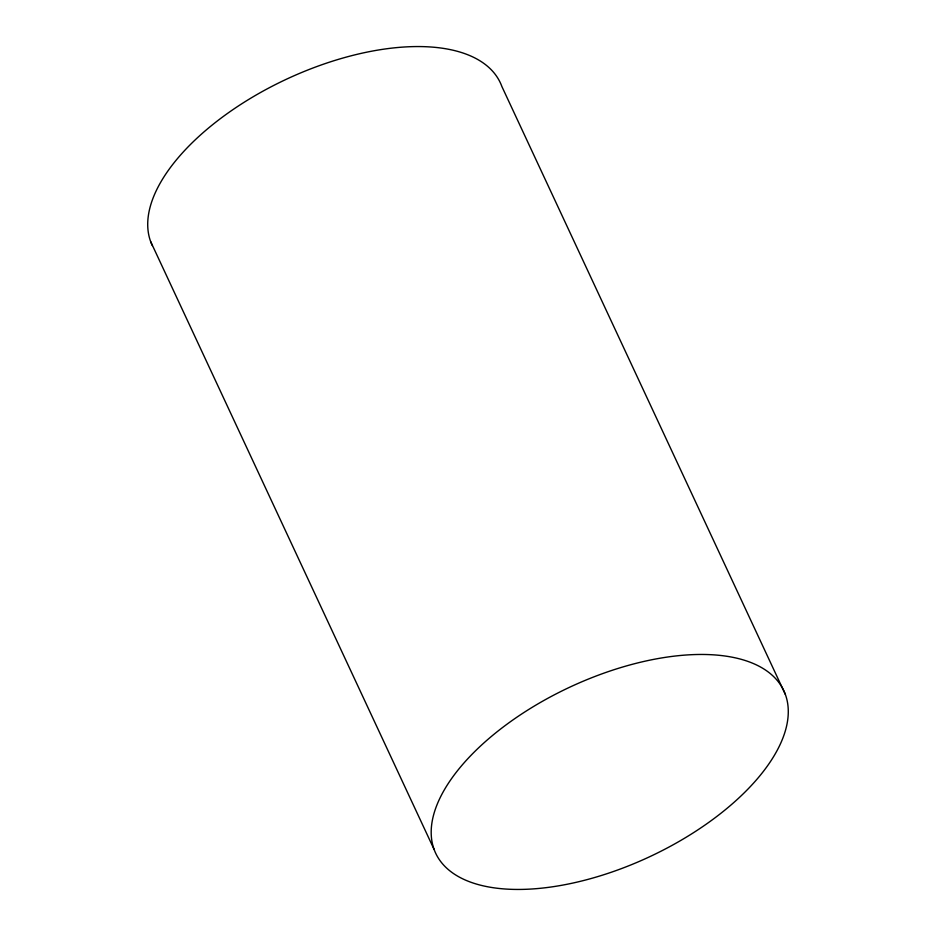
<?xml version="1.0" encoding="UTF-8"?>
<svg xmlns="http://www.w3.org/2000/svg" width="936" height="936" viewBox="0 0 936 936"><rect width="100%" height="100%" fill="white"/><g stroke="black" fill="none" stroke-linecap="round" stroke-linejoin="round"><path stroke-width="1.4" d="M785.339 694.395A192.102 93.717 -25 0 0 493.974 734.292A192.102 93.717 -25 0 0 549.888 887.164A192.102 93.717 -25 0 0 785.339 694.395L501.871 86.498A192.102 93.717 -25 0 0 289.961 77.594A192.102 93.717 -25 0 0 152.322 245.571M150.661 241.605L434.128 849.502"/></g></svg>
